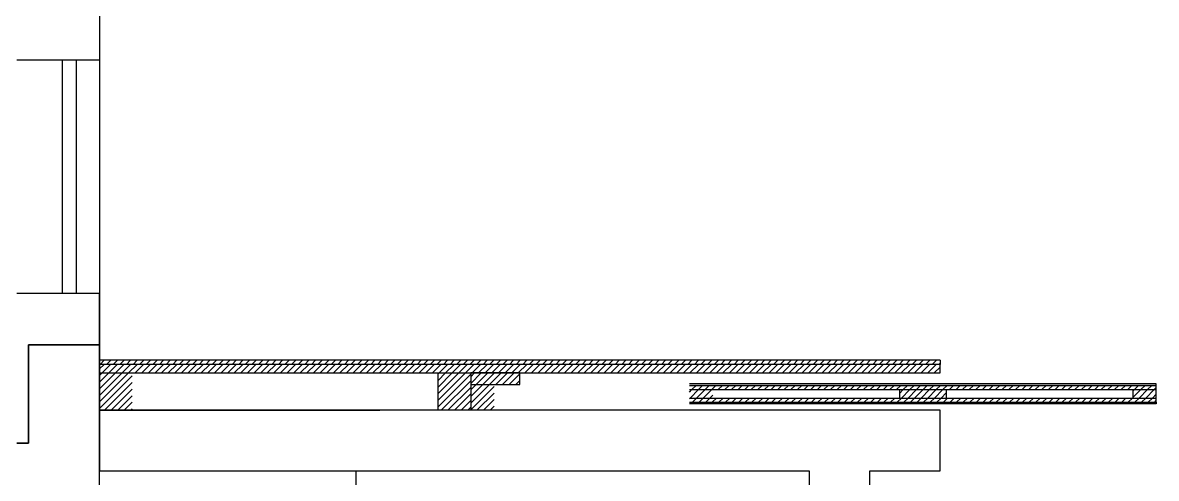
# Model space of a CAD drawing. Header units: millimetres. Extents: x 1573 to 2177, y 1587 to 1932.
# Drawn here: x 1896.024 to 1899.665, y 1914.556 to 1916.02 of the extents above; entities that cross this region are included whole.
import ezdxf

# ---------------------------------------------------------------- set-up
doc = ezdxf.new("R2010")
doc.units = ezdxf.units.MM
doc.header["$LTSCALE"] = 0.03
doc.layers.add('-HIDRO', color=8, linetype='Continuous')

msp = doc.modelspace()

# ---------------------------------------------------------------- hatches: boundary and pattern name
at = {"layer": '-HIDRO'}
h = msp.add_hatch(color=256, dxfattribs=at)
h.dxf.hatch_style = 1
h.paths.add_polyline_path([(1898.1651, 1914.8602), (1898.1651, 1914.8548), (1899.6651, 1914.8548), (1899.6651, 1914.8602)])
h.paths.add_polyline_path([(1898.1651, 1914.8008), (1898.1651, 1914.7954), (1899.6651, 1914.7954), (1899.6651, 1914.8008)])

# ---------------------------------------------------------------- linework, layer by layer
for p, q in [((1896.2704, 1920.5503), (1896.2704, 1915.9003)), ((1896.2704, 1915.9003), (1896.0049, 1915.9003)), ((1896.1504, 1915.9003), (1896.1504, 1915.1503)), ((1896.1954, 1915.9003), (1896.1954, 1915.1503)), ((1896.2704, 1915.9003), (1896.2704, 1915.1503)), ((1896.2704, 1915.6753), (1896.2704, 1914.7753)), ((1896.2704, 1915.1503), (1896.0049, 1915.1503)), ((1896.2704, 1914.9853), (1896.2704, 1915.1503)), ((1896.2704, 1914.9853), (1896.0424, 1914.9853)), ((1896.0424, 1914.9853), (1896.0424, 1914.6688)), ((1896.0424, 1914.6688), (1896.0424, 1914.9853)), ((1896.0424, 1914.9853), (1896.2704, 1914.9853)), ((1896.2704, 1913.9773), (1896.2704, 1914.9853)), ((1898.9704, 1914.9358), (1896.2704, 1914.9358)), ((1896.2704, 1914.9078), (1896.2849, 1914.9223)), ((1898.9704, 1914.9223), (1896.2704, 1914.9223)), ((1896.2791, 1914.8953), (1896.3061, 1914.9223)), ((1896.3004, 1914.8953), (1896.3274, 1914.9223)), ((1896.3216, 1914.8953), (1896.3486, 1914.9223)), ((1896.3428, 1914.8953), (1896.3698, 1914.9223)), ((1896.364, 1914.8953), (1896.391, 1914.9223)), ((1896.3852, 1914.8953), (1896.4122, 1914.9223)), ((1896.4064, 1914.8953), (1896.4334, 1914.9223)), ((1896.4276, 1914.8953), (1896.4546, 1914.9223)), ((1896.4488, 1914.8953), (1896.4758, 1914.9223)), ((1896.4701, 1914.8953), (1896.4971, 1914.9223)), ((1896.4913, 1914.8953), (1896.5183, 1914.9223)), ((1896.5125, 1914.8953), (1896.5395, 1914.9223)), ((1896.5337, 1914.8953), (1896.5607, 1914.9223)), ((1896.5549, 1914.8953), (1896.5819, 1914.9223)), ((1896.5761, 1914.8953), (1896.6031, 1914.9223)), ((1896.5973, 1914.8953), (1896.6243, 1914.9223)), ((1896.6186, 1914.8953), (1896.6456, 1914.9223)), ((1896.6398, 1914.8953), (1896.6668, 1914.9223)), ((1896.661, 1914.8953), (1896.688, 1914.9223)), ((1896.6822, 1914.8953), (1896.7092, 1914.9223)), ((1896.7034, 1914.8953), (1896.7304, 1914.9223)), ((1896.7246, 1914.8953), (1896.7516, 1914.9223)), ((1896.7458, 1914.8953), (1896.7728, 1914.9223)), ((1896.767, 1914.8953), (1896.794, 1914.9223)), ((1896.7883, 1914.8953), (1896.8153, 1914.9223)), ((1896.8095, 1914.8953), (1896.8365, 1914.9223)), ((1896.8307, 1914.8953), (1896.8577, 1914.9223)), ((1896.8519, 1914.8953), (1896.8789, 1914.9223)), ((1896.8731, 1914.8953), (1896.9001, 1914.9223)), ((1896.8943, 1914.8953), (1896.9213, 1914.9223)), ((1896.9155, 1914.8953), (1896.9425, 1914.9223)), ((1896.9368, 1914.8953), (1896.9638, 1914.9223)), ((1896.958, 1914.8953), (1896.985, 1914.9223)), ((1896.9792, 1914.8953), (1897.0062, 1914.9223)), ((1897.0004, 1914.8953), (1897.0274, 1914.9223)), ((1897.0216, 1914.8953), (1897.0486, 1914.9223)), ((1897.0428, 1914.8953), (1897.0698, 1914.9223)), ((1897.064, 1914.8953), (1897.091, 1914.9223)), ((1897.0852, 1914.8953), (1897.1122, 1914.9223)), ((1897.1065, 1914.8953), (1897.1335, 1914.9223)), ((1897.1277, 1914.8953), (1897.1547, 1914.9223)), ((1897.1489, 1914.8953), (1897.1759, 1914.9223)), ((1897.1701, 1914.8953), (1897.1971, 1914.9223)), ((1897.1913, 1914.8953), (1897.2183, 1914.9223)), ((1897.2125, 1914.8953), (1897.2395, 1914.9223)), ((1897.2337, 1914.8953), (1897.2607, 1914.9223)), ((1897.255, 1914.8953), (1897.282, 1914.9223)), ((1897.2762, 1914.8953), (1897.3032, 1914.9223)), ((1897.2974, 1914.8953), (1897.3244, 1914.9223)), ((1897.3186, 1914.8953), (1897.3456, 1914.9223)), ((1897.3398, 1914.8953), (1897.3668, 1914.9223)), ((1897.361, 1914.8953), (1897.388, 1914.9223)), ((1897.3822, 1914.8953), (1897.4092, 1914.9223)), ((1897.4034, 1914.8953), (1897.4304, 1914.9223)), ((1897.4247, 1914.8953), (1897.4517, 1914.9223)), ((1897.4459, 1914.8953), (1897.4729, 1914.9223)), ((1897.4671, 1914.8953), (1897.4941, 1914.9223)), ((1897.4883, 1914.8953), (1897.5153, 1914.9223)), ((1897.5095, 1914.8953), (1897.5365, 1914.9223)), ((1897.5307, 1914.8953), (1897.5577, 1914.9223)), ((1897.5519, 1914.8953), (1897.5789, 1914.9223)), ((1897.5731, 1914.8953), (1897.6001, 1914.9223)), ((1897.5944, 1914.8953), (1897.6214, 1914.9223)), ((1897.6156, 1914.8953), (1897.6426, 1914.9223)), ((1897.6368, 1914.8953), (1897.6638, 1914.9223)), ((1897.658, 1914.8953), (1897.685, 1914.9223)), ((1897.6792, 1914.8953), (1897.7062, 1914.9223)), ((1897.7004, 1914.8953), (1897.7274, 1914.9223)), ((1897.7216, 1914.8953), (1897.7486, 1914.9223)), ((1897.7429, 1914.8953), (1897.7699, 1914.9223)), ((1897.7641, 1914.8953), (1897.7911, 1914.9223)), ((1897.7853, 1914.8953), (1897.8123, 1914.9223)), ((1897.8065, 1914.8953), (1897.8335, 1914.9223)), ((1897.8277, 1914.8953), (1897.8547, 1914.9223)), ((1897.8489, 1914.8953), (1897.8759, 1914.9223)), ((1897.8701, 1914.8953), (1897.8971, 1914.9223)), ((1897.8913, 1914.8953), (1897.9183, 1914.9223)), ((1897.9126, 1914.8953), (1897.9396, 1914.9223)), ((1897.9338, 1914.8953), (1897.9608, 1914.9223)), ((1897.955, 1914.8953), (1897.982, 1914.9223)), ((1897.9762, 1914.8953), (1898.0032, 1914.9223)), ((1897.9974, 1914.8953), (1898.0244, 1914.9223)), ((1898.0186, 1914.8953), (1898.0456, 1914.9223)), ((1898.0398, 1914.8953), (1898.0668, 1914.9223)), ((1898.0611, 1914.8953), (1898.0881, 1914.9223)), ((1898.0823, 1914.8953), (1898.1093, 1914.9223)), ((1898.1035, 1914.8953), (1898.1305, 1914.9223)), ((1898.1247, 1914.8953), (1898.1517, 1914.9223)), ((1898.1459, 1914.8953), (1898.1729, 1914.9223)), ((1898.1671, 1914.8953), (1898.1941, 1914.9223)), ((1898.1883, 1914.8953), (1898.2153, 1914.9223)), ((1898.2095, 1914.8953), (1898.2365, 1914.9223)), ((1898.2308, 1914.8953), (1898.2578, 1914.9223)), ((1898.252, 1914.8953), (1898.279, 1914.9223)), ((1898.2732, 1914.8953), (1898.3002, 1914.9223)), ((1898.2944, 1914.8953), (1898.3214, 1914.9223)), ((1898.3156, 1914.8953), (1898.3426, 1914.9223)), ((1898.3368, 1914.8953), (1898.3638, 1914.9223)), ((1898.358, 1914.8953), (1898.385, 1914.9223)), ((1898.3793, 1914.8953), (1898.4063, 1914.9223)), ((1898.4005, 1914.8953), (1898.4275, 1914.9223)), ((1898.4217, 1914.8953), (1898.4487, 1914.9223)), ((1898.4429, 1914.8953), (1898.4699, 1914.9223)), ((1898.4641, 1914.8953), (1898.4911, 1914.9223)), ((1898.4853, 1914.8953), (1898.5123, 1914.9223)), ((1898.5065, 1914.8953), (1898.5335, 1914.9223)), ((1898.5277, 1914.8953), (1898.5547, 1914.9223)), ((1898.549, 1914.8953), (1898.576, 1914.9223)), ((1898.5702, 1914.8953), (1898.5972, 1914.9223)), ((1898.5914, 1914.8953), (1898.6184, 1914.9223)), ((1898.6126, 1914.8953), (1898.6396, 1914.9223)), ((1898.6338, 1914.8953), (1898.6608, 1914.9223)), ((1898.655, 1914.8953), (1898.682, 1914.9223)), ((1898.6762, 1914.8953), (1898.7032, 1914.9223)), ((1898.6974, 1914.8953), (1898.7244, 1914.9223)), ((1898.7187, 1914.8953), (1898.7457, 1914.9223)), ((1898.7399, 1914.8953), (1898.7669, 1914.9223)), ((1898.7611, 1914.8953), (1898.7881, 1914.9223)), ((1898.7823, 1914.8953), (1898.8093, 1914.9223)), ((1898.8035, 1914.8953), (1898.8305, 1914.9223)), ((1898.8247, 1914.8953), (1898.8517, 1914.9223)), ((1898.8459, 1914.8953), (1898.8729, 1914.9223)), ((1898.8672, 1914.8953), (1898.8942, 1914.9223)), ((1898.8884, 1914.8953), (1898.9154, 1914.9223)), ((1898.9096, 1914.8953), (1898.9366, 1914.9223)), ((1898.9308, 1914.8953), (1898.9578, 1914.9223)), ((1898.9704, 1914.9358), (1898.9704, 1914.9223)), ((1898.9704, 1914.8953), (1898.9704, 1914.9223)), ((1896.2704, 1914.8865), (1896.2791, 1914.8953)), ((1896.2704, 1914.8653), (1896.3004, 1914.8953)), ((1896.2704, 1914.8441), (1896.3216, 1914.8953)), ((1896.2704, 1914.8229), (1896.3428, 1914.8953)), ((1896.2704, 1914.8017), (1896.364, 1914.8953)), ((1896.2704, 1914.8953), (1898.9704, 1914.8953)), ((1897.3579, 1914.7753), (1897.3579, 1914.8953)), ((1897.3579, 1914.8922), (1897.361, 1914.8953)), ((1897.3579, 1914.871), (1897.3822, 1914.8953)), ((1897.3579, 1914.8497), (1897.4034, 1914.8953)), ((1897.3579, 1914.8285), (1897.4247, 1914.8953)), ((1897.3579, 1914.8073), (1897.4459, 1914.8953)), ((1897.3579, 1914.7861), (1897.4629, 1914.8911)), ((1897.6204, 1914.8953), (1897.4629, 1914.8953)), ((1897.4629, 1914.8953), (1897.4629, 1914.7753)), ((1897.6204, 1914.8578), (1897.6204, 1914.8953)), ((1898.952, 1914.8953), (1898.9704, 1914.9137)), ((1896.2704, 1914.7805), (1896.3754, 1914.8855)), ((1896.2864, 1914.7753), (1896.3754, 1914.8643)), ((1897.3683, 1914.7753), (1897.4629, 1914.8699)), ((1897.4629, 1914.8578), (1897.6204, 1914.8578)), ((1899.6651, 1914.8602), (1898.1651, 1914.8602)), ((1898.1651, 1914.8548), (1899.6651, 1914.8548)), ((1899.6651, 1914.8548), (1899.6651, 1914.8602)), ((1899.6651, 1914.8008), (1899.6651, 1914.8548)), ((1896.3076, 1914.7753), (1896.3754, 1914.8431)), ((1896.3288, 1914.7753), (1896.3754, 1914.8218)), ((1897.3895, 1914.7753), (1897.4629, 1914.8487)), ((1897.4107, 1914.7753), (1897.4629, 1914.8275)), ((1898.1651, 1914.8413), (1899.6651, 1914.8413)), ((1898.1651, 1914.8143), (1899.6651, 1914.8143)), ((1898.8401, 1914.8413), (1898.8401, 1914.8143)), ((1898.9901, 1914.8413), (1898.9901, 1914.8143)), ((1899.5901, 1914.8413), (1899.5901, 1914.8143)), ((1896.3501, 1914.7753), (1896.3754, 1914.8006)), ((1896.3713, 1914.7753), (1896.3754, 1914.7794)), ((1897.4319, 1914.7753), (1897.4629, 1914.8063)), ((1897.4531, 1914.7753), (1897.4629, 1914.785)), ((1898.1651, 1914.8008), (1899.6651, 1914.8008)), ((1899.6651, 1914.7954), (1898.1651, 1914.7954)), ((1899.6651, 1914.8008), (1899.6651, 1914.7954)), ((1896.2704, 1914.7753), (1897.1704, 1914.7753)), ((1898.9704, 1914.7753), (1896.2704, 1914.7753)), ((1896.2704, 1914.7753), (1896.2704, 1914.5803)), ((1898.9704, 1914.5803), (1898.9704, 1914.7753)), ((1896.0424, 1914.6688), (1896.0049, 1914.6688)), ((1896.0049, 1914.6688), (1896.0424, 1914.6688)), ((1896.2704, 1914.5803), (1898.5504, 1914.5803)), ((1897.0954, 1912.3303), (1897.0954, 1914.5803)), ((1898.5504, 1914.5803), (1898.5504, 1914.3523)), ((1898.7454, 1914.3523), (1898.7454, 1914.5803)), ((1898.7454, 1914.5803), (1898.9704, 1914.5803))]:
    msp.add_line(p, q, dxfattribs=at)
at = {"layer": '-HIDRO', "ltscale": 0.2}
for p, q in [((1896.2721, 1914.9223), (1896.2856, 1914.9358)), ((1896.2933, 1914.9223), (1896.3068, 1914.9358)), ((1896.3145, 1914.9223), (1896.328, 1914.9358)), ((1896.3357, 1914.9223), (1896.3492, 1914.9358)), ((1896.357, 1914.9223), (1896.3705, 1914.9358)), ((1896.3782, 1914.9223), (1896.3917, 1914.9358)), ((1896.3994, 1914.9223), (1896.4129, 1914.9358)), ((1896.4206, 1914.9223), (1896.4341, 1914.9358)), ((1896.4418, 1914.9223), (1896.4553, 1914.9358)), ((1896.463, 1914.9223), (1896.4765, 1914.9358)), ((1896.4842, 1914.9223), (1896.4977, 1914.9358)), ((1896.5055, 1914.9223), (1896.519, 1914.9358)), ((1896.5267, 1914.9223), (1896.5402, 1914.9358)), ((1896.5479, 1914.9223), (1896.5614, 1914.9358)), ((1896.5691, 1914.9223), (1896.5826, 1914.9358)), ((1896.5903, 1914.9223), (1896.6038, 1914.9358)), ((1896.6115, 1914.9223), (1896.625, 1914.9358)), ((1896.6327, 1914.9223), (1896.6462, 1914.9358)), ((1896.6539, 1914.9223), (1896.6674, 1914.9358)), ((1896.6752, 1914.9223), (1896.6887, 1914.9358)), ((1896.6964, 1914.9223), (1896.7099, 1914.9358)), ((1896.7176, 1914.9223), (1896.7311, 1914.9358)), ((1896.7388, 1914.9223), (1896.7523, 1914.9358)), ((1896.76, 1914.9223), (1896.7735, 1914.9358)), ((1896.7812, 1914.9223), (1896.7947, 1914.9358)), ((1896.8024, 1914.9223), (1896.8159, 1914.9358)), ((1896.8237, 1914.9223), (1896.8372, 1914.9358)), ((1896.8449, 1914.9223), (1896.8584, 1914.9358)), ((1896.8661, 1914.9223), (1896.8796, 1914.9358)), ((1896.8873, 1914.9223), (1896.9008, 1914.9358)), ((1896.9085, 1914.9223), (1896.922, 1914.9358)), ((1896.9297, 1914.9223), (1896.9432, 1914.9358)), ((1896.9509, 1914.9223), (1896.9644, 1914.9358)), ((1896.9721, 1914.9223), (1896.9856, 1914.9358)), ((1896.9934, 1914.9223), (1897.0069, 1914.9358)), ((1897.0146, 1914.9223), (1897.0281, 1914.9358)), ((1897.0358, 1914.9223), (1897.0493, 1914.9358)), ((1897.057, 1914.9223), (1897.0705, 1914.9358)), ((1897.0782, 1914.9223), (1897.0917, 1914.9358)), ((1897.0994, 1914.9223), (1897.1129, 1914.9358)), ((1897.1206, 1914.9223), (1897.1341, 1914.9358)), ((1897.1418, 1914.9223), (1897.1553, 1914.9358)), ((1897.1631, 1914.9223), (1897.1766, 1914.9358)), ((1897.1843, 1914.9223), (1897.1978, 1914.9358)), ((1897.2055, 1914.9223), (1897.219, 1914.9358)), ((1897.2267, 1914.9223), (1897.2402, 1914.9358)), ((1897.2479, 1914.9223), (1897.2614, 1914.9358)), ((1897.2691, 1914.9223), (1897.2826, 1914.9358)), ((1897.2903, 1914.9223), (1897.3038, 1914.9358)), ((1897.3116, 1914.9223), (1897.3251, 1914.9358)), ((1897.3328, 1914.9223), (1897.3463, 1914.9358)), ((1897.354, 1914.9223), (1897.3675, 1914.9358)), ((1897.3752, 1914.9223), (1897.3887, 1914.9358)), ((1897.3964, 1914.9223), (1897.4099, 1914.9358)), ((1897.4176, 1914.9223), (1897.4311, 1914.9358)), ((1897.4388, 1914.9223), (1897.4523, 1914.9358)), ((1897.46, 1914.9223), (1897.4735, 1914.9358)), ((1897.4813, 1914.9223), (1897.4948, 1914.9358)), ((1897.5025, 1914.9223), (1897.516, 1914.9358)), ((1897.5237, 1914.9223), (1897.5372, 1914.9358)), ((1897.5449, 1914.9223), (1897.5584, 1914.9358)), ((1897.5661, 1914.9223), (1897.5796, 1914.9358)), ((1897.5873, 1914.9223), (1897.6008, 1914.9358)), ((1897.6085, 1914.9223), (1897.622, 1914.9358)), ((1897.6298, 1914.9223), (1897.6433, 1914.9358)), ((1897.651, 1914.9223), (1897.6645, 1914.9358)), ((1897.6722, 1914.9223), (1897.6857, 1914.9358)), ((1897.6934, 1914.9223), (1897.7069, 1914.9358)), ((1897.7146, 1914.9223), (1897.7281, 1914.9358)), ((1897.7358, 1914.9223), (1897.7493, 1914.9358)), ((1897.757, 1914.9223), (1897.7705, 1914.9358)), ((1897.7782, 1914.9223), (1897.7917, 1914.9358)), ((1897.7995, 1914.9223), (1897.813, 1914.9358)), ((1897.8207, 1914.9223), (1897.8342, 1914.9358)), ((1897.8419, 1914.9223), (1897.8554, 1914.9358)), ((1897.8631, 1914.9223), (1897.8766, 1914.9358)), ((1897.8843, 1914.9223), (1897.8978, 1914.9358)), ((1897.9055, 1914.9223), (1897.919, 1914.9358)), ((1897.9267, 1914.9223), (1897.9402, 1914.9358)), ((1897.948, 1914.9223), (1897.9615, 1914.9358)), ((1897.9692, 1914.9223), (1897.9827, 1914.9358)), ((1897.9904, 1914.9223), (1898.0039, 1914.9358)), ((1898.0116, 1914.9223), (1898.0251, 1914.9358)), ((1898.0328, 1914.9223), (1898.0463, 1914.9358)), ((1898.054, 1914.9223), (1898.0675, 1914.9358)), ((1898.0752, 1914.9223), (1898.0887, 1914.9358)), ((1898.0964, 1914.9223), (1898.1099, 1914.9358)), ((1898.1177, 1914.9223), (1898.1312, 1914.9358)), ((1898.1389, 1914.9223), (1898.1524, 1914.9358)), ((1898.1601, 1914.9223), (1898.1736, 1914.9358)), ((1898.1813, 1914.9223), (1898.1948, 1914.9358)), ((1898.2025, 1914.9223), (1898.216, 1914.9358)), ((1898.2237, 1914.9223), (1898.2372, 1914.9358)), ((1898.2449, 1914.9223), (1898.2584, 1914.9358)), ((1898.2661, 1914.9223), (1898.2796, 1914.9358)), ((1898.2874, 1914.9223), (1898.3009, 1914.9358)), ((1898.3086, 1914.9223), (1898.3221, 1914.9358)), ((1898.3298, 1914.9223), (1898.3433, 1914.9358)), ((1898.351, 1914.9223), (1898.3645, 1914.9358)), ((1898.3722, 1914.9223), (1898.3857, 1914.9358)), ((1898.3934, 1914.9223), (1898.4069, 1914.9358)), ((1898.4146, 1914.9223), (1898.4281, 1914.9358)), ((1898.4359, 1914.9223), (1898.4494, 1914.9358)), ((1898.4571, 1914.9223), (1898.4706, 1914.9358)), ((1898.4783, 1914.9223), (1898.4918, 1914.9358)), ((1898.4995, 1914.9223), (1898.513, 1914.9358)), ((1898.5207, 1914.9223), (1898.5342, 1914.9358)), ((1898.5419, 1914.9223), (1898.5554, 1914.9358)), ((1898.5631, 1914.9223), (1898.5766, 1914.9358)), ((1898.5843, 1914.9223), (1898.5978, 1914.9358)), ((1898.6056, 1914.9223), (1898.6191, 1914.9358)), ((1898.6268, 1914.9223), (1898.6403, 1914.9358)), ((1898.648, 1914.9223), (1898.6615, 1914.9358)), ((1898.6692, 1914.9223), (1898.6827, 1914.9358)), ((1898.6904, 1914.9223), (1898.7039, 1914.9358)), ((1898.7116, 1914.9223), (1898.7251, 1914.9358)), ((1898.7328, 1914.9223), (1898.7463, 1914.9358)), ((1898.7541, 1914.9223), (1898.7676, 1914.9358)), ((1898.7753, 1914.9223), (1898.7888, 1914.9358)), ((1898.7965, 1914.9223), (1898.81, 1914.9358)), ((1898.8177, 1914.9223), (1898.8312, 1914.9358)), ((1898.8389, 1914.9223), (1898.8524, 1914.9358)), ((1898.8601, 1914.9223), (1898.8736, 1914.9358)), ((1898.8813, 1914.9223), (1898.8948, 1914.9358)), ((1898.9025, 1914.9223), (1898.916, 1914.9358)), ((1898.9238, 1914.9223), (1898.9373, 1914.9358)), ((1898.945, 1914.9223), (1898.9585, 1914.9358)), ((1898.9662, 1914.9223), (1898.9704, 1914.9265)), ((1897.4629, 1914.8827), (1897.4755, 1914.8953)), ((1897.4629, 1914.8615), (1897.4967, 1914.8953)), ((1897.4804, 1914.8578), (1897.5179, 1914.8953)), ((1897.5016, 1914.8578), (1897.5391, 1914.8953)), ((1897.5228, 1914.8578), (1897.5603, 1914.8953)), ((1897.544, 1914.8578), (1897.5815, 1914.8953)), ((1897.5653, 1914.8578), (1897.6028, 1914.8953)), ((1897.5865, 1914.8578), (1897.6204, 1914.8917)), ((1897.4629, 1914.8403), (1897.4804, 1914.8578)), ((1897.4629, 1914.8191), (1897.5016, 1914.8578)), ((1897.4629, 1914.7979), (1897.5228, 1914.8578)), ((1897.4629, 1914.7766), (1897.5379, 1914.8516)), ((1897.6077, 1914.8578), (1897.6204, 1914.8705)), ((1898.1651, 1914.8544), (1898.1655, 1914.8548)), ((1898.1732, 1914.8413), (1898.1867, 1914.8548)), ((1898.1944, 1914.8413), (1898.2079, 1914.8548)), ((1898.2156, 1914.8413), (1898.2291, 1914.8548)), ((1898.2369, 1914.8413), (1898.2504, 1914.8548)), ((1898.2581, 1914.8413), (1898.2716, 1914.8548)), ((1898.2793, 1914.8413), (1898.2928, 1914.8548)), ((1898.3005, 1914.8413), (1898.314, 1914.8548)), ((1898.3217, 1914.8413), (1898.3352, 1914.8548)), ((1898.3429, 1914.8413), (1898.3564, 1914.8548)), ((1898.3641, 1914.8413), (1898.3776, 1914.8548)), ((1898.3853, 1914.8413), (1898.3988, 1914.8548)), ((1898.4066, 1914.8413), (1898.4201, 1914.8548)), ((1898.4278, 1914.8413), (1898.4413, 1914.8548)), ((1898.449, 1914.8413), (1898.4625, 1914.8548)), ((1898.4702, 1914.8413), (1898.4837, 1914.8548)), ((1898.4914, 1914.8413), (1898.5049, 1914.8548)), ((1898.5126, 1914.8413), (1898.5261, 1914.8548)), ((1898.5338, 1914.8413), (1898.5473, 1914.8548)), ((1898.5551, 1914.8413), (1898.5686, 1914.8548)), ((1898.5763, 1914.8413), (1898.5898, 1914.8548)), ((1898.5975, 1914.8413), (1898.611, 1914.8548)), ((1898.6187, 1914.8413), (1898.6322, 1914.8548)), ((1898.6399, 1914.8413), (1898.6534, 1914.8548)), ((1898.6611, 1914.8413), (1898.6746, 1914.8548)), ((1898.6823, 1914.8413), (1898.6958, 1914.8548)), ((1898.7035, 1914.8413), (1898.717, 1914.8548)), ((1898.7248, 1914.8413), (1898.7383, 1914.8548)), ((1898.746, 1914.8413), (1898.7595, 1914.8548)), ((1898.7672, 1914.8413), (1898.7807, 1914.8548)), ((1898.7884, 1914.8413), (1898.8019, 1914.8548)), ((1898.8096, 1914.8413), (1898.8231, 1914.8548)), ((1898.8308, 1914.8413), (1898.8443, 1914.8548)), ((1898.852, 1914.8413), (1898.8655, 1914.8548)), ((1898.8733, 1914.8413), (1898.8868, 1914.8548)), ((1898.8945, 1914.8413), (1898.908, 1914.8548)), ((1898.9157, 1914.8413), (1898.9292, 1914.8548)), ((1898.9369, 1914.8413), (1898.9504, 1914.8548)), ((1898.9581, 1914.8413), (1898.9716, 1914.8548)), ((1898.9793, 1914.8413), (1898.9928, 1914.8548)), ((1899.0005, 1914.8413), (1899.014, 1914.8548)), ((1899.0217, 1914.8413), (1899.0352, 1914.8548)), ((1899.043, 1914.8413), (1899.0565, 1914.8548)), ((1899.0642, 1914.8413), (1899.0777, 1914.8548)), ((1899.0854, 1914.8413), (1899.0989, 1914.8548)), ((1899.1066, 1914.8413), (1899.1201, 1914.8548)), ((1899.1278, 1914.8413), (1899.1413, 1914.8548)), ((1899.149, 1914.8413), (1899.1625, 1914.8548)), ((1899.1702, 1914.8413), (1899.1837, 1914.8548)), ((1899.1914, 1914.8413), (1899.2049, 1914.8548)), ((1899.2127, 1914.8413), (1899.2262, 1914.8548)), ((1899.2339, 1914.8413), (1899.2474, 1914.8548)), ((1899.2551, 1914.8413), (1899.2686, 1914.8548)), ((1899.2763, 1914.8413), (1899.2898, 1914.8548)), ((1899.2975, 1914.8413), (1899.311, 1914.8548)), ((1899.3187, 1914.8413), (1899.3322, 1914.8548)), ((1899.3399, 1914.8413), (1899.3534, 1914.8548)), ((1899.3612, 1914.8413), (1899.3747, 1914.8548)), ((1899.3824, 1914.8413), (1899.3959, 1914.8548)), ((1899.4036, 1914.8413), (1899.4171, 1914.8548)), ((1899.4248, 1914.8413), (1899.4383, 1914.8548)), ((1899.446, 1914.8413), (1899.4595, 1914.8548)), ((1899.4672, 1914.8413), (1899.4807, 1914.8548)), ((1899.4884, 1914.8413), (1899.5019, 1914.8548)), ((1899.5096, 1914.8413), (1899.5231, 1914.8548)), ((1899.5309, 1914.8413), (1899.5444, 1914.8548)), ((1899.5521, 1914.8413), (1899.5656, 1914.8548)), ((1899.5733, 1914.8413), (1899.5868, 1914.8548)), ((1899.5945, 1914.8413), (1899.608, 1914.8548)), ((1899.6157, 1914.8413), (1899.6292, 1914.8548)), ((1899.6369, 1914.8413), (1899.6504, 1914.8548)), ((1897.4828, 1914.7753), (1897.5379, 1914.8304)), ((1898.1651, 1914.8332), (1898.1732, 1914.8413)), ((1898.1651, 1914.812), (1898.1674, 1914.8143)), ((1898.1674, 1914.8143), (1898.1944, 1914.8413)), ((1898.1751, 1914.8008), (1898.1886, 1914.8143)), ((1898.1886, 1914.8143), (1898.2156, 1914.8413)), ((1898.1964, 1914.8008), (1898.2099, 1914.8143)), ((1898.2099, 1914.8143), (1898.2369, 1914.8413)), ((1898.2176, 1914.8008), (1898.2311, 1914.8143)), ((1898.2311, 1914.8143), (1898.2401, 1914.8234)), ((1898.2388, 1914.8008), (1898.2523, 1914.8143)), ((1898.26, 1914.8008), (1898.2735, 1914.8143)), ((1898.2812, 1914.8008), (1898.2947, 1914.8143)), ((1898.3024, 1914.8008), (1898.3159, 1914.8143)), ((1898.3236, 1914.8008), (1898.3371, 1914.8143)), ((1898.3448, 1914.8008), (1898.3583, 1914.8143)), ((1898.3661, 1914.8008), (1898.3796, 1914.8143)), ((1898.3873, 1914.8008), (1898.4008, 1914.8143)), ((1898.4085, 1914.8008), (1898.422, 1914.8143)), ((1898.4297, 1914.8008), (1898.4432, 1914.8143)), ((1898.4509, 1914.8008), (1898.4644, 1914.8143)), ((1898.4721, 1914.8008), (1898.4856, 1914.8143)), ((1898.4933, 1914.8008), (1898.5068, 1914.8143)), ((1898.5146, 1914.8008), (1898.5281, 1914.8143)), ((1898.5358, 1914.8008), (1898.5493, 1914.8143)), ((1898.557, 1914.8008), (1898.5705, 1914.8143)), ((1898.5782, 1914.8008), (1898.5917, 1914.8143)), ((1898.5994, 1914.8008), (1898.6129, 1914.8143)), ((1898.6206, 1914.8008), (1898.6341, 1914.8143)), ((1898.6418, 1914.8008), (1898.6553, 1914.8143)), ((1898.663, 1914.8008), (1898.6765, 1914.8143)), ((1898.6843, 1914.8008), (1898.6978, 1914.8143)), ((1898.7055, 1914.8008), (1898.719, 1914.8143)), ((1898.7267, 1914.8008), (1898.7402, 1914.8143)), ((1898.7479, 1914.8008), (1898.7614, 1914.8143)), ((1898.7691, 1914.8008), (1898.7826, 1914.8143)), ((1898.7903, 1914.8008), (1898.8038, 1914.8143)), ((1898.8115, 1914.8008), (1898.825, 1914.8143)), ((1898.8328, 1914.8008), (1898.8463, 1914.8143)), ((1898.8401, 1914.8294), (1898.852, 1914.8413)), ((1898.8463, 1914.8143), (1898.8733, 1914.8413)), ((1898.854, 1914.8008), (1898.8675, 1914.8143)), ((1898.8675, 1914.8143), (1898.8945, 1914.8413)), ((1898.8752, 1914.8008), (1898.8887, 1914.8143)), ((1898.8887, 1914.8143), (1898.9157, 1914.8413)), ((1898.8964, 1914.8008), (1898.9099, 1914.8143)), ((1898.9099, 1914.8143), (1898.9369, 1914.8413)), ((1898.9176, 1914.8008), (1898.9311, 1914.8143)), ((1898.9311, 1914.8143), (1898.9581, 1914.8413)), ((1898.9388, 1914.8008), (1898.9523, 1914.8143)), ((1898.9523, 1914.8143), (1898.9793, 1914.8413)), ((1898.96, 1914.8008), (1898.9735, 1914.8143)), ((1898.9735, 1914.8143), (1898.9901, 1914.8309)), ((1898.9812, 1914.8008), (1898.9947, 1914.8143)), ((1899.0025, 1914.8008), (1899.016, 1914.8143)), ((1899.0237, 1914.8008), (1899.0372, 1914.8143)), ((1899.0449, 1914.8008), (1899.0584, 1914.8143)), ((1899.0661, 1914.8008), (1899.0796, 1914.8143)), ((1899.0873, 1914.8008), (1899.1008, 1914.8143)), ((1899.1085, 1914.8008), (1899.122, 1914.8143)), ((1899.1297, 1914.8008), (1899.1432, 1914.8143)), ((1899.1509, 1914.8008), (1899.1644, 1914.8143)), ((1899.1722, 1914.8008), (1899.1857, 1914.8143)), ((1899.1934, 1914.8008), (1899.2069, 1914.8143)), ((1899.2146, 1914.8008), (1899.2281, 1914.8143)), ((1899.2358, 1914.8008), (1899.2493, 1914.8143)), ((1899.257, 1914.8008), (1899.2705, 1914.8143)), ((1899.2782, 1914.8008), (1899.2917, 1914.8143)), ((1899.2994, 1914.8008), (1899.3129, 1914.8143)), ((1899.3207, 1914.8008), (1899.3342, 1914.8143)), ((1899.3419, 1914.8008), (1899.3554, 1914.8143)), ((1899.3631, 1914.8008), (1899.3766, 1914.8143)), ((1899.3843, 1914.8008), (1899.3978, 1914.8143)), ((1899.4055, 1914.8008), (1899.419, 1914.8143)), ((1899.4267, 1914.8008), (1899.4402, 1914.8143)), ((1899.4479, 1914.8008), (1899.4614, 1914.8143)), ((1899.4691, 1914.8008), (1899.4826, 1914.8143)), ((1899.4904, 1914.8008), (1899.5039, 1914.8143)), ((1899.5116, 1914.8008), (1899.5251, 1914.8143)), ((1899.5328, 1914.8008), (1899.5463, 1914.8143)), ((1899.554, 1914.8008), (1899.5675, 1914.8143)), ((1899.5752, 1914.8008), (1899.5887, 1914.8143)), ((1899.5901, 1914.8369), (1899.5945, 1914.8413)), ((1899.5901, 1914.8157), (1899.6157, 1914.8413)), ((1899.5964, 1914.8008), (1899.6099, 1914.8143)), ((1899.6099, 1914.8143), (1899.6369, 1914.8413)), ((1899.6176, 1914.8008), (1899.6311, 1914.8143)), ((1899.6311, 1914.8143), (1899.6581, 1914.8413)), ((1899.6389, 1914.8008), (1899.6524, 1914.8143)), ((1899.6524, 1914.8143), (1899.6651, 1914.8271)), ((1899.6581, 1914.8413), (1899.6651, 1914.8483)), ((1897.504, 1914.7753), (1897.5379, 1914.8092)), ((1897.5252, 1914.7753), (1897.5379, 1914.788)), ((1899.6601, 1914.8008), (1899.6651, 1914.8059))]:
    msp.add_line(p, q, dxfattribs=at)

doc.saveas('drawing.dxf')
